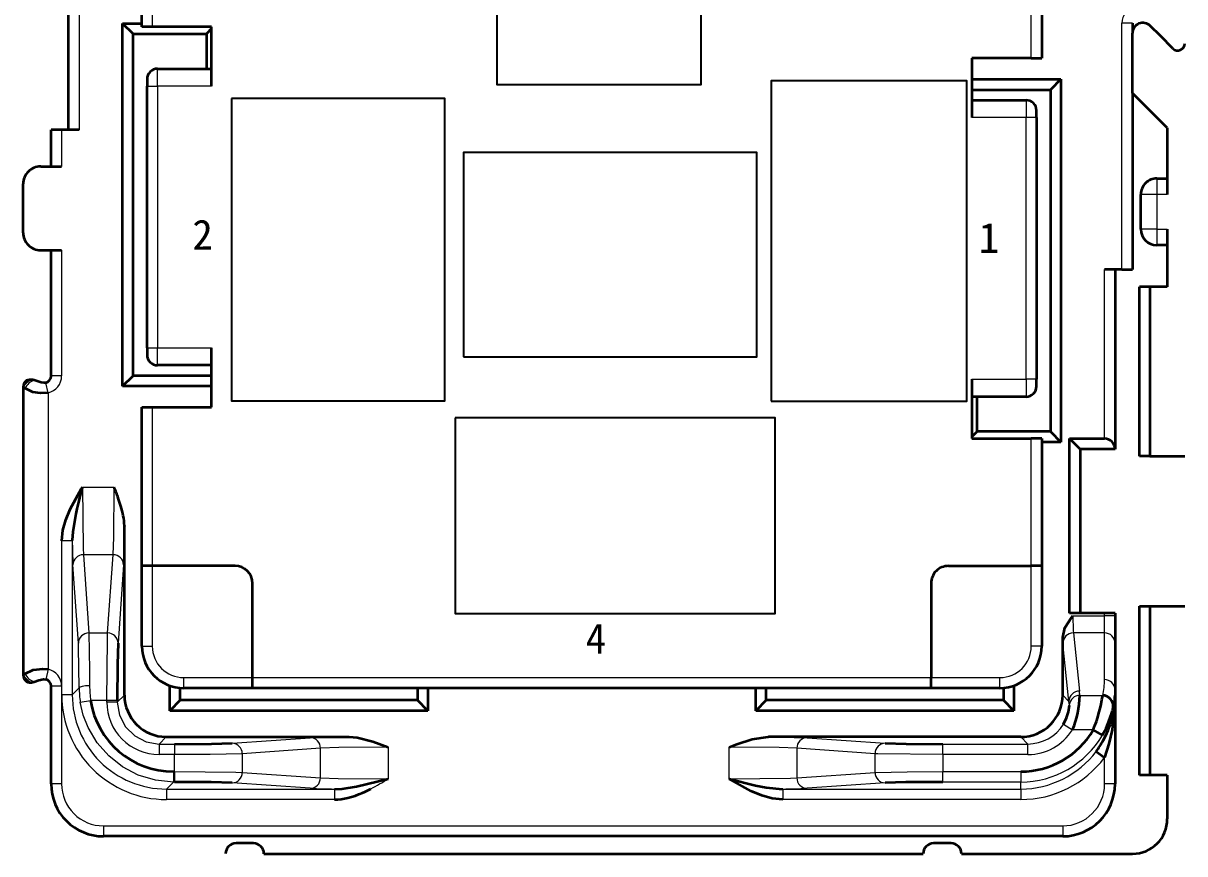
# Model space of a CAD drawing. Header units: millimetres. Extents: x 17 to 3784, y 12 to 1382.
# Drawn here: x 984 to 993.78, y 1084.48 to 1091.47 of the extents above; entities that cross this region are included whole.
import ezdxf

# ---------------------------------------------------------------- set-up
doc = ezdxf.new("R2010")
doc.units = ezdxf.units.MM
doc.layers.add('0层_1', color=7, linetype='Continuous', lineweight=25)
doc.styles.add('FangSong_GB2312_Style', font='simfang.ttf')

msp = doc.modelspace()

# ---------------------------------------------------------------- linework, layer by layer
at = {"color": 0, "lineweight": 35, "ltscale": 0.14375}
msp.add_line((984.9967, 1091.4427), (984.9967, 1093.1322), dxfattribs=at)
at = {"color": 0, "lineweight": 13, "ltscale": 0.14375}
msp.add_line((985.0849, 1093.1322), (985.0849, 1091.4427), dxfattribs=at)
at = {"color": 0, "lineweight": 13, "ltscale": 0.16625}
msp.add_line((992.4892, 1091.1782), (992.4892, 1093.1322), dxfattribs=at)
at = {"color": 0, "lineweight": 35, "ltscale": 0.16625}
msp.add_line((992.5774, 1093.1322), (992.5774, 1091.1782), dxfattribs=at)
at = {"color": 0, "lineweight": 35, "ltscale": 0.12875}
for p, q in [((984.3797, 1090.5759), (984.3797, 1092.0891)), ((993.1944, 1089.4006), (993.1944, 1087.8874))]:
    msp.add_line(p, q, dxfattribs=at)
at = {"color": 0, "lineweight": 13, "ltscale": 0.12125}
for p, q in [((984.4678, 1092.0009), (984.4678, 1090.5759)), ((993.1062, 1087.9756), (993.1062, 1089.4006))]:
    msp.add_line(p, q, dxfattribs=at)
at = {"color": 0, "lineweight": 35, "ltscale": 0.260001}
msp.add_line((984.8351, 1088.4163), (984.8351, 1091.4721), dxfattribs=at)
at = {"color": 0, "lineweight": 35, "ltscale": 0.01375}
for p, q in [((984.8351, 1091.4721), (984.9967, 1091.4721)), ((992.739, 1087.9462), (992.5774, 1087.9462))]:
    msp.add_line(p, q, dxfattribs=at)
at = {"color": 0, "lineweight": 35, "ltscale": 0.010607}
for p, q in [((984.9233, 1091.3839), (984.8351, 1091.4721)), ((992.739, 1091.0019), (992.6508, 1090.9138)), ((984.8351, 1088.4163), (984.9233, 1088.5044)), ((992.8124, 1087.9756), (992.9006, 1087.8874)), ((990.2562, 1085.7719), (990.168, 1085.6837))]:
    msp.add_line(p, q, dxfattribs=at)
at = {"color": 0, "lineweight": 35, "ltscale": 0.0075}
for p, q in [((985.0849, 1091.4427), (984.9967, 1091.4427)), ((992.4892, 1091.1782), (992.5774, 1091.1782)), ((984.3209, 1090.5759), (984.2328, 1090.5759)), ((984.9967, 1088.24), (985.0849, 1088.24)), ((992.5774, 1087.9756), (992.4892, 1087.9756)), ((985.0849, 1086.9031), (984.9967, 1086.9031)), ((992.5774, 1086.9031), (992.4892, 1086.9031)), ((985.9296, 1085.8747), (985.9296, 1085.9629)), ((991.6445, 1085.8747), (991.6445, 1085.9629)), ((993.0878, 1085.4789), (993.0115, 1085.523)), ((993.0357, 1085.3415), (993.1062, 1085.2886))]:
    msp.add_line(p, q, dxfattribs=at)
at = {"color": 0, "lineweight": 35, "ltscale": 0.0425}
for p, q in [((985.5844, 1091.4427), (985.0849, 1091.4427)), ((985.5844, 1090.9432), (985.5844, 1091.4427)), ((991.9897, 1091.1782), (991.9897, 1090.6787)), ((992.4892, 1091.1782), (991.9897, 1091.1782)), ((985.5844, 1088.24), (985.5844, 1088.7395)), ((991.9897, 1088.4751), (991.9897, 1087.9756)), ((985.0849, 1088.24), (985.5844, 1088.24)), ((991.9897, 1087.9756), (992.4892, 1087.9756))]:
    msp.add_line(p, q, dxfattribs=at)
at = {"color": 0, "lineweight": 13, "ltscale": 0.176366}
msp.add_line((993.2531, 1089.4006), (993.2531, 1091.4734), dxfattribs=at)
at = {"color": 0, "lineweight": 13, "ltscale": 0.007501}
for p, q in [((993.3413, 1091.4734), (993.2531, 1091.4734)), ((992.5333, 1090.6787), (992.4451, 1090.6787)), ((993.6351, 1090.0323), (993.547, 1090.0323)), ((993.547, 1089.7385), (993.6351, 1089.7385)), ((992.5333, 1088.4751), (992.4451, 1088.4751)), ((993.1944, 1086.484), (993.1062, 1086.484)), ((993.1944, 1085.0667), (993.1062, 1085.0667))]:
    msp.add_line(p, q, dxfattribs=at)
at = {"color": 0, "lineweight": 35, "ltscale": 0.007222}
msp.add_line((993.3413, 1091.4734), (993.3413, 1091.3885), dxfattribs=at)
at = {"color": 0, "lineweight": 35, "ltscale": 0.010178}
msp.add_line((993.5764, 1091.3663), (993.4918, 1091.4509), dxfattribs=at)
at = {"color": 0, "lineweight": 35, "ltscale": 0.245}
for p, q in [((984.9233, 1088.5044), (984.9233, 1091.3839)), ((992.6508, 1090.9138), (992.6508, 1088.0343))]:
    msp.add_line(p, q, dxfattribs=at)
at = {"color": 0, "lineweight": 35, "ltscale": 0.052499}
for p, q in [((984.9233, 1091.3839), (985.5403, 1091.3839)), ((992.6508, 1088.0343), (992.0338, 1088.0343))]:
    msp.add_line(p, q, dxfattribs=at)
at = {"color": 0, "lineweight": 35, "ltscale": 0.005304}
for p, q in [((985.5844, 1091.428), (985.5403, 1091.3839)), ((991.9897, 1087.9902), (992.0338, 1088.0343))]:
    msp.add_line(p, q, dxfattribs=at)
at = {"color": 0, "lineweight": 35, "ltscale": 0.025}
for p, q in [((985.5403, 1091.3839), (985.5403, 1091.0901)), ((993.4123, 1089.7385), (993.4123, 1090.0323)), ((992.0338, 1088.0343), (992.0338, 1088.3281)), ((992.8124, 1087.9756), (993.1062, 1087.9756)), ((993.1944, 1087.8874), (992.9006, 1087.8874)), ((993.4882, 1087.8286), (993.782, 1087.8286)), ((993.4882, 1086.5652), (993.782, 1086.5652)), ((993.1062, 1086.5064), (992.8124, 1086.5064))]:
    msp.add_line(p, q, dxfattribs=at)
at = {"color": 0, "lineweight": 35, "ltscale": 0.042831}
msp.add_line((993.3413, 1090.8852), (993.3413, 1091.3885), dxfattribs=at)
at = {"color": 0, "lineweight": 35, "ltscale": 0.012678}
msp.add_line((993.6817, 1091.2609), (993.5764, 1091.3663), dxfattribs=at)
at = {"color": 0, "lineweight": 35, "ltscale": 0.03875}
for p, q in [((985.1289, 1091.0901), (985.5844, 1091.0901)), ((991.9897, 1090.8256), (992.4451, 1090.8256)), ((985.5844, 1088.5926), (985.1289, 1088.5926)), ((992.4451, 1088.3281), (991.9897, 1088.3281))]:
    msp.add_line(p, q, dxfattribs=at)
at = {"color": 0, "lineweight": 13, "ltscale": 0.0125}
for p, q in [((985.1289, 1090.9432), (985.1289, 1091.0901)), ((992.4451, 1090.8256), (992.4451, 1090.6787)), ((985.1289, 1088.5926), (985.1289, 1088.7395)), ((992.4451, 1088.4751), (992.4451, 1088.3281))]:
    msp.add_line(p, q, dxfattribs=at)
at = {"color": 0, "lineweight": 35, "ltscale": 0.005}
for p, q in [((985.0408, 1091.0019), (985.0408, 1090.9432)), ((992.5333, 1090.6787), (992.5333, 1090.7375)), ((985.0408, 1088.7395), (985.0408, 1088.6807)), ((992.5333, 1088.4163), (992.5333, 1088.4751))]:
    msp.add_line(p, q, dxfattribs=at)
at = {"color": 0, "lineweight": 35, "ltscale": 0.06375}
for p, q in [((991.9897, 1091.0019), (992.739, 1091.0019)), ((985.5844, 1088.4163), (984.8351, 1088.4163))]:
    msp.add_line(p, q, dxfattribs=at)
at = {"color": 0, "lineweight": 35, "ltscale": 0.26}
msp.add_line((992.739, 1091.0019), (992.739, 1087.9462), dxfattribs=at)
at = {"color": 0, "lineweight": 35, "ltscale": 0.1875}
for p, q in [((985.0408, 1088.7395), (985.0408, 1090.9432)), ((992.5333, 1090.6787), (992.5333, 1088.4751))]:
    msp.add_line(p, q, dxfattribs=at)
at = {"color": 0, "lineweight": 13, "ltscale": 0.0075}
for p, q in [((985.0408, 1090.9432), (985.1289, 1090.9432)), ((985.0408, 1088.7395), (985.1289, 1088.7395)), ((984.2076, 1088.36), (984.1874, 1088.4459)), ((984.3209, 1088.5031), (984.2328, 1088.5031)), ((984.9967, 1086.2273), (985.0849, 1086.2273)), ((992.5774, 1086.2273), (992.4892, 1086.2273)), ((984.2076, 1086.0338), (984.1874, 1085.948)), ((985.3493, 1085.8747), (985.3493, 1085.9629)), ((992.2248, 1085.8747), (992.2248, 1085.9629)), ((984.3209, 1085.8908), (984.2328, 1085.8908)), ((984.3209, 1085.0667), (984.2328, 1085.0667)), ((984.6735, 1084.7141), (984.6735, 1084.626)), ((992.7537, 1084.7141), (992.7537, 1084.626))]:
    msp.add_line(p, q, dxfattribs=at)
at = {"color": 0, "lineweight": 13, "ltscale": 0.03875}
for p, q in [((985.5844, 1090.9432), (985.1289, 1090.9432)), ((992.4451, 1090.6787), (991.9897, 1090.6787)), ((985.1289, 1088.7395), (985.5844, 1088.7395)), ((991.9897, 1088.4751), (992.4451, 1088.4751))]:
    msp.add_line(p, q, dxfattribs=at)
at = {"color": 0, "lineweight": 13, "ltscale": 0.1875}
for p, q in [((985.1289, 1090.9432), (985.1289, 1088.7395)), ((992.4451, 1088.4751), (992.4451, 1090.6787))]:
    msp.add_line(p, q, dxfattribs=at)
at = {"color": 0, "lineweight": 35, "ltscale": 0.05625}
for p, q in [((991.9897, 1090.9138), (992.6508, 1090.9138)), ((985.5844, 1088.5044), (984.9233, 1088.5044))]:
    msp.add_line(p, q, dxfattribs=at)
at = {"color": 0, "lineweight": 35, "ltscale": 0.035355}
msp.add_line((993.6351, 1090.5913), (993.3413, 1090.8852), dxfattribs=at)
at = {"color": 0, "lineweight": 35, "ltscale": 0.126314}
msp.add_line((993.3413, 1090.8852), (993.3413, 1089.4006), dxfattribs=at)
at = {"color": 0, "lineweight": 35, "ltscale": 0.02625}
msp.add_line((984.2328, 1090.2674), (984.2328, 1090.5759), dxfattribs=at)
at = {"color": 0, "lineweight": 35, "ltscale": 0.0125}
for p, q in [((984.4678, 1090.5759), (984.3209, 1090.5759)), ((993.2531, 1089.4006), (993.1062, 1089.4006)), ((993.6351, 1089.2537), (993.4882, 1089.2537)), ((993.6351, 1085.1402), (993.4882, 1085.1402)), ((985.937, 1084.5672), (985.79, 1084.5672)), ((991.8134, 1084.5672), (991.6665, 1084.5672))]:
    msp.add_line(p, q, dxfattribs=at)
at = {"color": 0, "lineweight": 13, "ltscale": 0.02625}
msp.add_line((984.3209, 1090.5759), (984.3209, 1090.2674), dxfattribs=at)
at = {"color": 0, "lineweight": 35, "ltscale": 0.047564}
msp.add_line((993.6351, 1090.5913), (993.6351, 1090.0323), dxfattribs=at)
at = {"color": 0, "lineweight": 35, "ltscale": 0.015001}
for p, q in [((984.1446, 1090.2674), (984.3209, 1090.2674)), ((984.1446, 1089.5622), (984.3209, 1089.5622))]:
    msp.add_line(p, q, dxfattribs=at)
at = {"color": 0, "lineweight": 35, "ltscale": 0.035}
msp.add_line((983.9977, 1089.7091), (983.9977, 1090.1205), dxfattribs=at)
at = {"color": 0, "lineweight": 35, "ltscale": 0.007501}
for p, q in [((993.547, 1090.167), (993.6351, 1090.167)), ((993.6351, 1089.6038), (993.547, 1089.6038)), ((993.2531, 1089.4006), (993.3413, 1089.4006)), ((993.4882, 1089.2537), (993.4001, 1089.2537)), ((993.4882, 1087.8286), (993.4001, 1087.8286)), ((993.4001, 1086.5652), (993.4882, 1086.5652)), ((993.1944, 1086.5064), (993.1062, 1086.5064)), ((993.4882, 1085.1402), (993.4001, 1085.1402))]:
    msp.add_line(p, q, dxfattribs=at)
at = {"color": 0, "lineweight": 13, "ltscale": 0.011457}
msp.add_line((993.547, 1090.167), (993.547, 1090.0323), dxfattribs=at)
at = {"color": 0, "lineweight": 13, "ltscale": 0.011456}
for p, q in [((993.547, 1090.0323), (993.4123, 1090.0323)), ((993.547, 1089.7385), (993.4123, 1089.7385)), ((993.547, 1089.7385), (993.547, 1089.6038))]:
    msp.add_line(p, q, dxfattribs=at)
at = {"color": 0, "lineweight": 13, "ltscale": 0.025}
msp.add_line((993.547, 1090.0323), (993.547, 1089.7385), dxfattribs=at)
at = {"color": 0, "lineweight": 35, "ltscale": 0.04125}
msp.add_line((993.6351, 1089.7385), (993.6351, 1089.2537), dxfattribs=at)
at = {"color": 0, "lineweight": 35, "ltscale": 0.090117}
msp.add_line((984.2328, 1088.5031), (984.2328, 1089.5622), dxfattribs=at)
at = {"color": 0, "lineweight": 13, "ltscale": 0.090117}
msp.add_line((984.3209, 1089.5622), (984.3209, 1088.5031), dxfattribs=at)
at = {"color": 0, "lineweight": 35, "ltscale": 0.12125}
for p, q in [((993.4001, 1087.8286), (993.4001, 1089.2537)), ((993.4882, 1089.2537), (993.4882, 1087.8286)), ((993.4001, 1085.1402), (993.4001, 1086.5652)), ((993.4882, 1086.5652), (993.4882, 1085.1402))]:
    msp.add_line(p, q, dxfattribs=at)
at = {"color": 0, "lineweight": 35, "ltscale": 0.206305}
msp.add_line((983.9977, 1088.4093), (983.9977, 1085.9846), dxfattribs=at)
at = {"color": 0, "lineweight": 13, "ltscale": 0.000251938}
for p, q in [((983.9998, 1088.4072), (983.9977, 1088.4093)), ((983.9977, 1085.9846), (983.9998, 1085.9867))]:
    msp.add_line(p, q, dxfattribs=at)
at = {"color": 0, "lineweight": 13, "ltscale": 0.001186}
for p, q in [((984.0112, 1088.3992), (983.9998, 1088.4072)), ((983.9998, 1085.9867), (984.0112, 1085.9947))]:
    msp.add_line(p, q, dxfattribs=at)
at = {"color": 0, "lineweight": 13, "ltscale": 0.205949}
msp.add_line((983.9998, 1085.9867), (983.9998, 1088.4072), dxfattribs=at)
at = {"color": 0, "lineweight": 13, "ltscale": 0.197929}
msp.add_line((984.2076, 1088.36), (984.2076, 1086.0338), dxfattribs=at)
at = {"color": 0, "lineweight": 35, "ltscale": 0.11375}
msp.add_line((984.9967, 1086.9031), (984.9967, 1088.24), dxfattribs=at)
at = {"color": 0, "lineweight": 13, "ltscale": 0.11375}
msp.add_line((985.0849, 1088.24), (985.0849, 1086.9031), dxfattribs=at)
at = {"color": 0, "lineweight": 35, "ltscale": 0.010606}
for p, q in [((992.6508, 1088.0343), (992.739, 1087.9462)), ((985.3199, 1085.7719), (985.2318, 1085.6837)), ((987.4061, 1085.6837), (987.3179, 1085.7719)), ((992.3423, 1085.6837), (992.2542, 1085.7719))]:
    msp.add_line(p, q, dxfattribs=at)
at = {"color": 0, "lineweight": 13, "ltscale": 0.09125}
msp.add_line((992.4892, 1086.9031), (992.4892, 1087.9756), dxfattribs=at)
at = {"color": 0, "lineweight": 35, "ltscale": 0.09125}
msp.add_line((992.5774, 1087.9756), (992.5774, 1086.9031), dxfattribs=at)
at = {"color": 0, "lineweight": 35, "ltscale": 0.125}
msp.add_line((992.8124, 1086.5064), (992.8124, 1087.9756), dxfattribs=at)
at = {"color": 0, "lineweight": 35, "ltscale": 0.1175}
msp.add_line((992.9006, 1087.8874), (992.9006, 1086.5064), dxfattribs=at)
at = {"color": 0, "lineweight": 13, "ltscale": 0.02276}
for p, q in [((984.4957, 1087.5676), (984.7632, 1087.5676)), ((987.0716, 1085.3767), (987.0716, 1085.1093)), ((989.9442, 1085.1093), (989.9442, 1085.3767))]:
    msp.add_line(p, q, dxfattribs=at)
at = {"color": 0, "lineweight": 35, "ltscale": 0.003687}
msp.add_line((984.4502, 1087.3832), (984.4407, 1087.341), dxfattribs=at)
at = {"color": 0, "lineweight": 13, "ltscale": 0.027627}
for p, q in [((984.8498, 1087.2366), (984.8424, 1086.912)), ((990.2752, 1085.4634), (990.5999, 1085.4559))]:
    msp.add_line(p, q, dxfattribs=at)
at = {"color": 0, "lineweight": 35, "ltscale": 0.00037384}
msp.add_line((984.8498, 1087.241), (984.8498, 1087.2366), dxfattribs=at)
at = {"color": 0, "lineweight": 35, "ltscale": 0.12088}
msp.add_line((984.8498, 1085.8159), (984.8498, 1087.2366), dxfattribs=at)
at = {"color": 0, "lineweight": 13, "ltscale": 0.11048}
for p, q in [((984.3225, 1085.8173), (984.3225, 1087.1158)), ((984.4106, 1087.1158), (984.4106, 1085.8173))]:
    msp.add_line(p, q, dxfattribs=at)
at = {"color": 0, "lineweight": 13, "ltscale": 0.007498}
for p, q in [((984.4106, 1087.1158), (984.3225, 1087.1158)), ((984.4106, 1085.8173), (984.3225, 1085.8173)), ((984.7898, 1085.7685), (984.7016, 1085.7685)), ((984.7898, 1085.7559), (984.7016, 1085.7559)), ((992.7604, 1085.5695), (992.8353, 1085.523))]:
    msp.add_line(p, q, dxfattribs=at)
at = {"color": 0, "lineweight": 35, "ltscale": 0.000237318}
msp.add_line((984.4106, 1087.1197), (984.4106, 1087.1169), dxfattribs=at)
at = {"color": 0, "lineweight": 13, "ltscale": 0.0562}
for p, q in [((984.5046, 1086.9975), (984.5506, 1086.3386)), ((984.7082, 1086.3386), (984.7543, 1086.9975)), ((984.4625, 1086.2531), (984.4165, 1086.912)), ((984.8424, 1086.912), (984.7964, 1086.2531)), ((990.5999, 1085.4559), (991.2588, 1085.4099)), ((986.5015, 1085.3678), (985.8426, 1085.3218)), ((985.8426, 1085.1642), (986.5015, 1085.1182)), ((991.2588, 1085.0761), (990.5999, 1085.0301))]:
    msp.add_line(p, q, dxfattribs=at)
at = {"color": 0, "lineweight": 13, "ltscale": 0.02124}
msp.add_line((984.7543, 1086.9975), (984.5046, 1086.9975), dxfattribs=at)
at = {"color": 0, "lineweight": 35, "ltscale": 0.0575}
for p, q in [((984.9967, 1086.2273), (984.9967, 1086.9031)), ((992.5774, 1086.9031), (992.5774, 1086.2273))]:
    msp.add_line(p, q, dxfattribs=at)
at = {"color": 0, "lineweight": 35, "ltscale": 0.059375}
for p, q in [((985.7827, 1086.9031), (985.0849, 1086.9031)), ((991.7914, 1086.9031), (992.4892, 1086.9031))]:
    msp.add_line(p, q, dxfattribs=at)
at = {"color": 0, "lineweight": 13, "ltscale": 0.0575}
for p, q in [((985.0849, 1086.9031), (985.0849, 1086.2273)), ((992.4892, 1086.2273), (992.4892, 1086.9031))]:
    msp.add_line(p, q, dxfattribs=at)
at = {"color": 0, "lineweight": 35, "ltscale": 0.0675}
for p, q in [((985.9296, 1085.9629), (985.9296, 1086.7562)), ((991.6445, 1086.7562), (991.6445, 1085.9629))]:
    msp.add_line(p, q, dxfattribs=at)
at = {"color": 0, "lineweight": 13, "ltscale": 0.022629}
msp.add_line((992.8403, 1086.484), (993.1062, 1086.484), dxfattribs=at)
at = {"color": 0, "lineweight": 13, "ltscale": 0.00191}
msp.add_line((993.1062, 1086.484), (993.1062, 1086.5064), dxfattribs=at)
at = {"color": 0, "lineweight": 13, "ltscale": 0.01233}
msp.add_line((993.1062, 1086.3391), (993.1062, 1086.484), dxfattribs=at)
at = {"color": 0, "lineweight": 35, "ltscale": 0.00191}
msp.add_line((993.1944, 1086.5064), (993.1944, 1086.484), dxfattribs=at)
at = {"color": 0, "lineweight": 35, "ltscale": 0.019728}
msp.add_line((993.1944, 1086.484), (993.1944, 1086.2521), dxfattribs=at)
at = {"color": 0, "lineweight": 13, "ltscale": 0.013409}
msp.add_line((984.5506, 1086.3386), (984.7082, 1086.3386), dxfattribs=at)
at = {"color": 0, "lineweight": 35, "ltscale": 0.041337}
msp.add_line((992.7537, 1085.8159), (992.7537, 1086.3017), dxfattribs=at)
at = {"color": 0, "lineweight": 13, "ltscale": 0.041868}
msp.add_line((992.8437, 1086.3391), (992.895, 1085.8497), dxfattribs=at)
at = {"color": 0, "lineweight": 13, "ltscale": 0.022337}
msp.add_line((993.1062, 1086.3391), (992.8437, 1086.3391), dxfattribs=at)
at = {"color": 0, "lineweight": 13, "ltscale": 0.033438}
msp.add_line((993.1062, 1085.9461), (993.1062, 1086.3391), dxfattribs=at)
at = {"color": 0, "lineweight": 13, "ltscale": 0.041867}
msp.add_line((992.8068, 1085.7627), (992.7556, 1086.2521), dxfattribs=at)
at = {"color": 0, "lineweight": 35, "ltscale": 0.033438}
msp.add_line((993.1944, 1086.2521), (993.1944, 1085.8591), dxfattribs=at)
at = {"color": 0, "lineweight": 13, "ltscale": 0.049374}
for p, q in [((985.3493, 1085.9629), (985.9296, 1085.9629)), ((991.6445, 1085.9629), (992.2248, 1085.9629))]:
    msp.add_line(p, q, dxfattribs=at)
at = {"color": 0, "lineweight": 13, "ltscale": 0.48625}
msp.add_line((985.9296, 1085.9629), (991.6445, 1085.9629), dxfattribs=at)
at = {"color": 0, "lineweight": 35, "ltscale": 0.070116}
msp.add_line((984.2328, 1085.0667), (984.2328, 1085.8908), dxfattribs=at)
at = {"color": 0, "lineweight": 13, "ltscale": 0.070116}
msp.add_line((984.3209, 1085.8908), (984.3209, 1085.0667), dxfattribs=at)
at = {"color": 0, "lineweight": 13, "ltscale": 0.007017}
msp.add_line((984.4106, 1085.8173), (984.4689, 1085.8757), dxfattribs=at)
at = {"color": 0, "lineweight": 35, "ltscale": 0.017966}
for p, q in [((985.2318, 1085.6837), (985.2318, 1085.8949)), ((992.3423, 1085.8949), (992.3423, 1085.6837))]:
    msp.add_line(p, q, dxfattribs=at)
at = {"color": 0, "lineweight": 35, "ltscale": 0.008855}
for p, q in [((985.3199, 1085.7719), (985.3199, 1085.8759)), ((992.2542, 1085.8759), (992.2542, 1085.7719))]:
    msp.add_line(p, q, dxfattribs=at)
at = {"color": 0, "lineweight": 35, "ltscale": 0.049374}
for p, q in [((985.9296, 1085.8747), (985.3493, 1085.8747)), ((992.2248, 1085.8747), (991.6445, 1085.8747))]:
    msp.add_line(p, q, dxfattribs=at)
at = {"color": 0, "lineweight": 35, "ltscale": 0.48625}
msp.add_line((991.6445, 1085.8747), (985.9296, 1085.8747), dxfattribs=at)
at = {"color": 0, "lineweight": 35, "ltscale": 0.00875}
for p, q in [((987.3179, 1085.8747), (987.3179, 1085.7719)), ((990.2562, 1085.7719), (990.2562, 1085.8747))]:
    msp.add_line(p, q, dxfattribs=at)
at = {"color": 0, "lineweight": 35, "ltscale": 0.01625}
for p, q in [((987.4061, 1085.8747), (987.4061, 1085.6837)), ((990.168, 1085.6837), (990.168, 1085.8747))]:
    msp.add_line(p, q, dxfattribs=at)
at = {"color": 0, "lineweight": 13, "ltscale": 0.007497}
msp.add_line((984.4784, 1085.7551), (984.5655, 1085.7685), dxfattribs=at)
at = {"color": 0, "lineweight": 13, "ltscale": 0.011588}
msp.add_line((984.7016, 1085.7685), (984.5655, 1085.7685), dxfattribs=at)
at = {"color": 0, "lineweight": 13, "ltscale": 0.001073}
for p, q in [((984.7016, 1085.7559), (984.7016, 1085.7685)), ((984.7898, 1085.7685), (984.7898, 1085.7559))]:
    msp.add_line(p, q, dxfattribs=at)
at = {"color": 0, "lineweight": 13, "ltscale": 0.007224}
for p, q in [((984.7898, 1085.7559), (984.8498, 1085.8159)), ((985.2023, 1085.4634), (985.1423, 1085.4033))]:
    msp.add_line(p, q, dxfattribs=at)
at = {"color": 0, "lineweight": 35, "ltscale": 0.170001}
msp.add_line((987.3179, 1085.7719), (985.3199, 1085.7719), dxfattribs=at)
at = {"color": 0, "lineweight": 35, "ltscale": 0.17}
msp.add_line((992.2542, 1085.7719), (990.2562, 1085.7719), dxfattribs=at)
at = {"color": 0, "lineweight": 13, "ltscale": 0.006397}
msp.add_line((992.7537, 1085.8159), (992.8068, 1085.7627), dxfattribs=at)
at = {"color": 0, "lineweight": 13, "ltscale": 0.016432}
msp.add_line((992.8976, 1085.8128), (993.0907, 1085.8128), dxfattribs=at)
at = {"color": 0, "lineweight": 35, "ltscale": 0.003914}
msp.add_line((993.1938, 1085.7685), (993.1944, 1085.8145), dxfattribs=at)
at = {"color": 0, "lineweight": 35, "ltscale": 0.003793}
msp.add_line((993.1944, 1085.8591), (993.1944, 1085.8145), dxfattribs=at)
at = {"color": 0, "lineweight": 35, "ltscale": 0.06363}
msp.add_line((993.1944, 1085.8145), (993.1944, 1085.0667), dxfattribs=at)
at = {"color": 0, "lineweight": 35, "ltscale": 0.185001}
for p, q in [((987.4061, 1085.6837), (985.2318, 1085.6837)), ((992.3423, 1085.6837), (990.168, 1085.6837))]:
    msp.add_line(p, q, dxfattribs=at)
at = {"color": 0, "lineweight": 13, "ltscale": 0.002588}
msp.add_line((992.8097, 1085.7325), (992.8068, 1085.7627), dxfattribs=at)
at = {"color": 0, "lineweight": 13, "ltscale": 9.70014e-05}
msp.add_line((992.8098, 1085.7313), (992.8097, 1085.7325), dxfattribs=at)
at = {"color": 0, "lineweight": 35, "ltscale": 0.001608}
msp.add_line((993.1753, 1085.6998), (993.1708, 1085.6815), dxfattribs=at)
at = {"color": 0, "lineweight": 35, "ltscale": 0.000962837}
msp.add_line((993.1753, 1085.6998), (993.1776, 1085.7109), dxfattribs=at)
at = {"color": 0, "lineweight": 13, "ltscale": 0.014995}
msp.add_line((993.0115, 1085.523), (992.8353, 1085.523), dxfattribs=at)
at = {"color": 0, "lineweight": 13, "ltscale": 0.007499}
for p, q in [((985.1423, 1085.4033), (985.1423, 1085.3152)), ((985.2725, 1085.4033), (985.2725, 1085.3152)), ((991.7434, 1085.3152), (991.7434, 1085.4033)), ((992.4611, 1085.3152), (992.4611, 1085.4033)), ((985.2623, 1085.1708), (985.2623, 1085.0827)), ((985.2725, 1085.1708), (985.2725, 1085.0827)), ((991.7434, 1085.0827), (991.7434, 1085.1708)), ((992.4011, 1085.1708), (992.4011, 1085.0827)), ((985.2038, 1085.0241), (985.2038, 1084.936)), ((986.6198, 1085.0241), (986.6198, 1084.936)), ((990.396, 1085.0241), (990.396, 1084.936)), ((992.4011, 1085.0241), (992.4011, 1084.936))]:
    msp.add_line(p, q, dxfattribs=at)
at = {"color": 0, "lineweight": 13, "ltscale": 0.011075}
for p, q in [((985.1423, 1085.4033), (985.2725, 1085.4033)), ((985.2725, 1085.3152), (985.1423, 1085.3152))]:
    msp.add_line(p, q, dxfattribs=at)
at = {"color": 0, "lineweight": 35, "ltscale": 0.130881}
msp.add_line((985.2023, 1085.4634), (986.7406, 1085.4634), dxfattribs=at)
at = {"color": 0, "lineweight": 13, "ltscale": 0.056199}
for p, q in [((985.757, 1085.4099), (986.4159, 1085.4559)), ((991.1732, 1085.3218), (990.5144, 1085.3678)), ((990.5144, 1085.1182), (991.1732, 1085.1642)), ((986.4159, 1085.0301), (985.757, 1085.0761))]:
    msp.add_line(p, q, dxfattribs=at)
at = {"color": 0, "lineweight": 35, "ltscale": 0.000262456}
msp.add_line((986.7406, 1085.4634), (986.7437, 1085.4633), dxfattribs=at)
at = {"color": 0, "lineweight": 35, "ltscale": 0.000263981}
msp.add_line((990.2721, 1085.4633), (990.2752, 1085.4634), dxfattribs=at)
at = {"color": 0, "lineweight": 35, "ltscale": 0.180881}
msp.add_line((992.4011, 1085.4634), (990.2752, 1085.4634), dxfattribs=at)
at = {"color": 0, "lineweight": 13, "ltscale": 0.061073}
for p, q in [((991.7434, 1085.4033), (992.4611, 1085.4033)), ((992.4611, 1085.3152), (991.7434, 1085.3152))]:
    msp.add_line(p, q, dxfattribs=at)
at = {"color": 0, "lineweight": 13, "ltscale": 0.007223}
msp.add_line((992.4611, 1085.4033), (992.4011, 1085.4634), dxfattribs=at)
at = {"color": 0, "lineweight": 35, "ltscale": 0.003594}
msp.add_line((993.0951, 1085.433), (993.1146, 1085.4705), dxfattribs=at)
at = {"color": 0, "lineweight": 13, "ltscale": 0.012286}
for p, q in [((985.2725, 1085.1708), (985.2725, 1085.3152)), ((991.7434, 1085.3152), (991.7434, 1085.1708))]:
    msp.add_line(p, q, dxfattribs=at)
at = {"color": 0, "lineweight": 13, "ltscale": 0.013411}
for p, q in [((985.8426, 1085.3218), (985.8426, 1085.1642)), ((991.1732, 1085.1642), (991.1732, 1085.3218))]:
    msp.add_line(p, q, dxfattribs=at)
at = {"color": 0, "lineweight": 13, "ltscale": 0.021239}
for p, q in [((986.5015, 1085.1182), (986.5015, 1085.3678)), ((990.5144, 1085.3678), (990.5144, 1085.1182))]:
    msp.add_line(p, q, dxfattribs=at)
at = {"color": 0, "lineweight": 13, "ltscale": 0.018884}
msp.add_line((993.1062, 1085.0667), (993.1062, 1085.2886), dxfattribs=at)
at = {"color": 0, "lineweight": 13, "ltscale": 0.007042}
msp.add_line((985.2623, 1085.0827), (985.2038, 1085.0241), dxfattribs=at)
at = {"color": 0, "lineweight": 13, "ltscale": 0.000863647}
for p, q in [((985.2623, 1085.1708), (985.2725, 1085.1708)), ((985.2725, 1085.0827), (985.2623, 1085.0827))]:
    msp.add_line(p, q, dxfattribs=at)
at = {"color": 0, "lineweight": 13, "ltscale": 0.055962}
for p, q in [((991.7434, 1085.1708), (992.4011, 1085.1708)), ((992.4011, 1085.0827), (991.7434, 1085.0827))]:
    msp.add_line(p, q, dxfattribs=at)
at = {"color": 0, "lineweight": 13, "ltscale": 0.004979}
msp.add_line((992.4011, 1085.0241), (992.4011, 1085.0827), dxfattribs=at)
at = {"color": 0, "lineweight": 35, "ltscale": 0.03125}
msp.add_line((993.6351, 1085.1402), (993.6351, 1084.7729), dxfattribs=at)
at = {"color": 0, "lineweight": 13, "ltscale": 0.12048}
for p, q in [((985.2038, 1085.0241), (986.6198, 1085.0241)), ((986.6198, 1084.936), (985.2038, 1084.936))]:
    msp.add_line(p, q, dxfattribs=at)
at = {"color": 0, "lineweight": 35, "ltscale": 0.000236542}
msp.add_line((986.6209, 1085.0242), (986.6237, 1085.0241), dxfattribs=at)
at = {"color": 0, "lineweight": 35, "ltscale": 0.000238068}
msp.add_line((990.3921, 1085.0241), (990.3949, 1085.0242), dxfattribs=at)
at = {"color": 0, "lineweight": 13, "ltscale": 0.170598}
for p, q in [((990.396, 1085.0241), (992.4011, 1085.0241)), ((992.4011, 1084.936), (990.396, 1084.936))]:
    msp.add_line(p, q, dxfattribs=at)
at = {"color": 0, "lineweight": 13}
msp.add_line((984.6735, 1084.7141), (992.7537, 1084.7141), dxfattribs=at)
at = {"color": 0, "lineweight": 35}
msp.add_line((992.7537, 1084.626), (984.6735, 1084.626), dxfattribs=at)
at = {"color": 0, "lineweight": 35, "ltscale": 0.472501}
msp.add_line((986.0251, 1084.4791), (991.5784, 1084.4791), dxfattribs=at)
at = {"color": 0, "lineweight": 35, "ltscale": 0.122501}
msp.add_line((991.9016, 1084.4791), (993.3413, 1084.4791), dxfattribs=at)
at = {"color": 0, "lineweight": 35}
for points in [[(984.1874, 1088.4459), (984.1742, 1088.4443), (984.1476, 1088.4479), (984.0905, 1088.4669)], [(984.2076, 1088.36), (984.142, 1088.3567), (984.0793, 1088.3673), (984.0112, 1088.3992)], [(984.3225, 1087.1158), (984.3317, 1087.2052), (984.3557, 1087.2919), (984.3932, 1087.3822), (984.4876, 1087.554), (984.4957, 1087.5676)], [(984.4407, 1087.341), (984.4145, 1087.1907), (984.4106, 1087.1197)], [(992.7537, 1086.3017), (992.7727, 1086.3812), (992.8278, 1086.4677), (992.8403, 1086.484)], [(984.7964, 1086.2531), (984.7916, 1086.0755), (984.7898, 1085.7685)], [(984.0112, 1085.9947), (984.0807, 1086.0269), (984.163, 1086.0377), (984.2076, 1086.0338)], [(984.0905, 1085.927), (984.1286, 1085.9405), (984.1676, 1085.9494), (984.1874, 1085.948)], [(993.1938, 1085.7685), (993.1693, 1085.5234), (993.1429, 1085.404), (993.1062, 1085.2886)], [(992.7604, 1085.5695), (992.7871, 1085.623), (992.8025, 1085.6738), (992.8098, 1085.7313)], [(985.2725, 1085.4033), (985.5829, 1085.4052), (985.757, 1085.4099)], [(986.7437, 1085.4633), (986.8112, 1085.4575), (986.9426, 1085.4241), (987.0716, 1085.3767)], [(989.9442, 1085.3767), (990.0085, 1085.4013), (990.1392, 1085.4437), (990.2721, 1085.4633)], [(991.2588, 1085.4099), (991.4364, 1085.4052), (991.7434, 1085.4033)], [(985.757, 1085.0761), (985.5795, 1085.0808), (985.2725, 1085.0827)], [(986.6237, 1085.0241), (986.6844, 1085.027), (986.8047, 1085.0457), (987.0716, 1085.1093)], [(990.396, 1084.936), (990.3066, 1084.9453), (990.2199, 1084.9693), (990.1296, 1085.0068), (989.9579, 1085.1012), (989.9442, 1085.1093)], [(989.9442, 1085.1093), (990.1664, 1085.0552), (990.2559, 1085.0373), (990.3921, 1085.0241)], [(991.7434, 1085.0827), (991.4329, 1085.0808), (991.2588, 1085.0761)]]:
    msp.add_lwpolyline(points, dxfattribs=at)
at = {"color": 0, "lineweight": 13}
for points in [[(984.4957, 1087.5676), (984.5019, 1087.0518), (984.5046, 1086.9975)], [(984.7543, 1086.9975), (984.7596, 1087.1464), (984.7632, 1087.5676)], [(984.5506, 1086.3386), (984.5564, 1086.0253), (984.557, 1085.8946)], [(984.7016, 1085.7685), (984.7062, 1086.2842), (984.7082, 1086.3386)], [(984.4689, 1085.8757), (984.4643, 1086.2154), (984.4625, 1086.2531)], [(985.2623, 1085.0827), (985.1109, 1085.0977), (984.9667, 1085.1413), (984.8339, 1085.2109), (984.7174, 1085.3027), (984.6194, 1085.4143), (984.5435, 1085.5424), (984.5034, 1085.6459), (984.4784, 1085.7551)], [(984.7898, 1085.7559), (984.8081, 1085.6453), (984.8595, 1085.5476), (984.9369, 1085.4709), (985.0341, 1085.4208), (985.1423, 1085.4033)], [(987.0716, 1085.3767), (986.657, 1085.3733), (986.5015, 1085.3678)], [(990.5144, 1085.3678), (990.3654, 1085.3731), (989.9442, 1085.3767)], [(985.8426, 1085.3218), (985.5725, 1085.3164), (985.2725, 1085.3152)], [(991.7434, 1085.3152), (991.1952, 1085.3208), (991.1732, 1085.3218)], [(985.2725, 1085.1708), (985.7889, 1085.1662), (985.8426, 1085.1642)], [(986.5015, 1085.1182), (986.6504, 1085.1129), (987.0716, 1085.1093)], [(989.9442, 1085.1093), (990.4601, 1085.1154), (990.5144, 1085.1182)], [(991.1732, 1085.1642), (991.4433, 1085.1696), (991.7434, 1085.1708)]]:
    msp.add_lwpolyline(points, dxfattribs=at)
for centre, radius, start, end in [((993.4001, 1091.4734), 0.1469, 103.20456, 180.00001), ((984.174, 1088.5031), 0.1469, 283.20478, 360), ((989.5306, 1087.1551), 5.12, 180.42748, 182.72195), ((994.8473, 1086.4512), 2.007, 179.06335, 183.2024), ((993.666, 1086.3097), 0.9123, 180.47427, 183.62106), ((985.3493, 1086.2273), 0.2644, 180.00001, 270), ((992.2248, 1086.2273), 0.2644, 270, 0), ((984.174, 1085.8908), 0.1469, 360, 76.79527), ((985.2782, 1085.8785), 0.8093, 180.19888, 188.7706), ((985.56, 1085.8983), 1.0029, 180.21079, 187.43498), ((992.5253, 1085.9463), 0.581, 346.71781, 359.98004), ((985.2037, 1085.8173), 0.8813, 179.99608, 270.00392), ((985.2037, 1085.8172), 0.7931, 179.99327, 270.00673), ((992.8971, 1085.7249), 0.0878, 89.67223, 175.08894), ((992.3449, 1085.792), 0.5531, 2.15573, 5.98618), ((992.5259, 1085.8593), 0.6684, 346.92329, 359.98235), ((985.1423, 1085.7558), 0.4406, 179.99611, 270.00391), ((992.3971, 1085.8829), 0.8004, 270.28702, 329.67575), ((992.4595, 1085.7588), 0.3556, 270.25944, 327.82928), ((992.4612, 1085.7558), 0.4406, 269.99661, 328.09711), ((985.7551, 1085.3228), 0.0873, 359.32095, 88.69436), ((986.7511, 1077.2367), 8.2263, 90.06814, 92.33505), ((986.414, 1085.3689), 0.0873, 359.31725, 88.68918), ((992.3979, 1085.8237), 0.7997, 270.22823, 322.91095), ((992.401, 1085.8174), 0.8814, 270.00143, 323.13613), ((985.8071, 1087.1385), 2.3907, 297.93237, 301.92898), ((984.6735, 1085.0667), 0.3526, 179.99999, 270), ((986.6572, 1090.0931), 5.0689, 267.27175, 269.57679), ((990.3573, 1090.1719), 5.1477, 270.41896, 272.70106), ((992.7537, 1085.0667), 0.3526, 270, 0)]:
    msp.add_arc(centre, radius, start, end, dxfattribs=at)
at = {"color": 0, "lineweight": 35}
for centre, radius, start, end in [((993.4294, 1091.3885), 0.0881, 44.99951, 180.00061), ((993.7233, 1091.3025), 0.0588, 225, 0), ((985.1289, 1091.0019), 0.0881, 90, 180.00001), ((992.4451, 1090.7375), 0.0881, 0, 90), ((984.1446, 1090.1205), 0.1469, 90, 180.00001), ((993.547, 1090.0323), 0.1346, 90, 180.00001), ((984.1446, 1089.7091), 0.1469, 179.99999, 270), ((993.547, 1089.7385), 0.1346, 180.00001, 270), ((985.1289, 1088.6807), 0.0881, 180.00001, 270), ((984.0586, 1088.3635), 0.1082, 72.83236, 85.99903), ((984.174, 1088.5031), 0.0588, 283.20478, 0), ((992.4451, 1088.4163), 0.0881, 270, 0), ((993.1062, 1087.8874), 0.0881, 359.99993, 89.99998), ((993.691, 1085.1956), 9.4962, 165.53529, 166.68112), ((981.2084, 1086.1838), 3.8146, 19.78677, 21.27001), ((983.8147, 1087.1085), 1.0492, 16.55679, 20.44841), ((984.2289, 1087.2154), 0.6217, 2.3575, 17.99151), ((985.7827, 1086.7562), 0.1469, 0, 90), ((991.7914, 1086.7562), 0.1469, 90, 180.00001), ((985.3493, 1086.2273), 0.3526, 180.00001, 270), ((992.2248, 1086.2273), 0.3526, 270, 0), ((984.0586, 1086.0303), 0.1082, 274.001, 287.16799), ((984.174, 1085.8908), 0.0588, 0, 76.79527), ((985.2623, 1085.8758), 0.705, 188.75852, 270.00095), ((985.2023, 1085.8159), 0.3525, 179.99734, 269.9973), ((992.4011, 1085.8159), 0.3525, 269.99605, 0.00399), ((992.1234, 1085.828), 0.7745, 336.8031, 358.87311), ((991.784, 1086.0133), 1.3219, 338.22697, 351.27792), ((993.0908, 1085.7247), 0.088, 350.95729, 90.08699), ((992.4139, 1085.8146), 0.7805, 349.68258, 359.99813), ((992.4082, 1085.8158), 0.7864, 333.94882, 349.66588), ((992.2937, 1085.9178), 0.9084, 336.66226, 344.92339), ((992.401, 1085.876), 0.7052, 270.00194, 329.96258), ((992.4711, 1085.8398), 0.7145, 329.66116, 336.76867), ((992.3935, 1085.8233), 0.8028, 323.12275, 330.91395), ((984.6735, 1085.0667), 0.4407, 179.99999, 270), ((986.3161, 1086.2358), 1.3549, 293.51334, 296.79501), ((992.7537, 1085.0667), 0.4407, 270, 0), ((993.3413, 1084.7729), 0.2938, 270, 0), ((985.79, 1084.4791), 0.0881, 90, 179.99999), ((985.937, 1084.4791), 0.0881, 360, 90), ((991.6665, 1084.4791), 0.0881, 90, 179.99999), ((991.8134, 1084.4791), 0.0881, 360, 90)]:
    msp.add_arc(centre, radius, start, end, dxfattribs=at)
for centre, major_axis, ratio, start_param, end_param in [((984.1224, 1088.3469), (0.108, -0.108), 0.57735, 2.562596, 3.665191), ((984.1224, 1086.0469), (-0.108, -0.108), 0.57735, 5.759587, 6.862182), ((1149.8949, 1478.3372), (-163.4063, -393.3763), 0.027127, 0.011316, 0.028346)]:
    msp.add_ellipse(centre, major_axis=major_axis, ratio=ratio, start_param=start_param, end_param=end_param, dxfattribs=at)
at = {"color": 0, "lineweight": 13}
for centre, major_axis, ratio, start_param, end_param in [((984.0621, 1088.4072), (-0.0623, -0.0623), 0.57735, 4.133392, 5.235988), ((984.0701, 1088.3992), (0.0623, 0.0623), 0.536149, 0.786369, 2.062943), ((984.5046, 1086.912), (0.0879, 0.0061), 0.970003, 1.503174, 3.069737), ((984.7543, 1086.912), (0.0879, -0.0061), 0.970003, 0.071855, 1.638419), ((984.5506, 1086.2531), (0.0879, 0.0061), 0.970003, 1.503174, 3.069737), ((984.7082, 1086.2531), (0.0879, -0.0061), 0.970003, 0.071855, 1.638419), ((992.8437, 1086.2521), (0.0877, 0.0092), 0.986248, 1.467871, 3.035798), ((993.1062, 1086.2521), (0.0881, 0), 0.986394, 6.283185, 7.853982), ((984.0621, 1085.9867), (-0.0623, 0.0623), 0.57735, 1.047198, 2.149793), ((984.0701, 1085.9947), (0.0623, -0.0623), 0.536147, 4.220243, 5.496821), ((984.557, 1085.8757), (0.0881, 0.0003), 0.214567, 1.569974, 3.123723), ((993.1062, 1085.8591), (-0.0881, 0), 0.986394, 3.141593, 4.712389), ((992.895, 1085.7627), (0.0877, 0.0092), 0.986248, 1.467871, 3.035798), ((990.5999, 1085.3678), (-0.0061, -0.0879), 0.970003, 3.213448, 4.780012), ((991.2588, 1085.3218), (-0.0061, -0.0879), 0.970003, 3.213448, 4.780012), ((985.757, 1085.1642), (0.0061, 0.0879), 0.970003, 3.213448, 4.780012), ((986.4159, 1085.1182), (0.0061, 0.0879), 0.970003, 3.213448, 4.780012), ((990.5999, 1085.1182), (0.0061, -0.0879), 0.970003, 4.644766, 6.21133), ((991.2588, 1085.1642), (-0.0061, 0.0879), 0.970003, 1.503174, 3.069737)]:
    msp.add_ellipse(centre, major_axis=major_axis, ratio=ratio, start_param=start_param, end_param=end_param, dxfattribs=at)
at = {"layer": '0层_1', "color": 0, "lineweight": -2}
for points in [[(989.7086, 1093.5774), (987.9862, 1093.5774), (987.9862, 1090.9563), (989.7086, 1090.9563)], [(990.298, 1088.291), (991.9455, 1088.291), (991.9455, 1090.987), (990.298, 1090.987)], [(985.7526, 1090.8407), (985.7526, 1088.2945), (987.5499, 1088.2945), (987.5499, 1090.8407)], [(987.706, 1088.6633), (990.1773, 1088.6633), (990.1773, 1090.3858), (987.706, 1090.3858)], [(987.635, 1088.15), (987.635, 1086.5024), (990.331, 1086.5024), (990.331, 1088.15)]]:
    msp.add_lwpolyline(points, close=True, dxfattribs=at)

# ---------------------------------------------------------------- texts
at = {"color": 1, "linetype": 'Continuous', "style": 'FangSong_GB2312_Style'}
for s, p in [('2', (985.4227, 1089.5668)), ('1', (992.047, 1089.5395))]:
    msp.add_text(s, height=0.2531, dxfattribs=at).set_placement(p)
at = {"color": 0, "linetype": 'Continuous', "style": 'FangSong_GB2312_Style'}
msp.add_text('4', height=0.2531, dxfattribs=at).set_placement((988.7356, 1086.1645))

doc.saveas('drawing.dxf')
